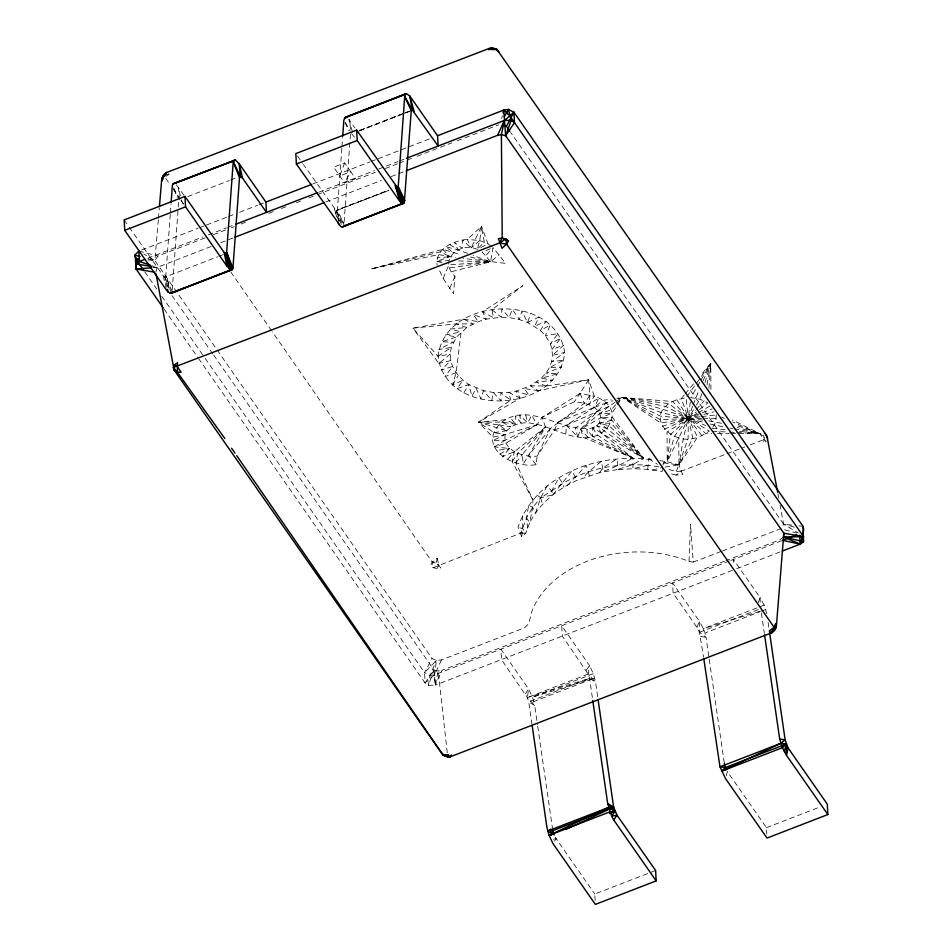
<?xml version="1.0" encoding="UTF-8"?>
<svg xmlns="http://www.w3.org/2000/svg" width="952" height="952" viewBox="0 0 952 952"><rect width="100%" height="100%" fill="white"/><g stroke="black" fill="none" stroke-linecap="round" stroke-linejoin="round"><path stroke-width="0.71" stroke-dasharray="4.76 3.57" d="M554.421 430.066L566.357 425.235L594.429 407.373L598.856 398.067L558.098 422.26L554.421 430.066L537.118 456.103C522.969 457.983 497.86 448.737 506.773 430.685C526.777 410.931 555.171 434.481 577.769 436.956C606.769 443.775 629.201 407.932 594.381 396.27L588.586 379.717L538.606 390.808L530.359 385.786L541.39 378.206L545.96 373.184L549.375 367.674L551.529 361.843L552.41 355.382L551.958 349.384L550.304 343.803L545.413 335.616L540.379 330.439L527.563 322.502L519.399 319.539L509.082 317.552L501.335 317.183L486.329 319.11L478.213 321.681L466.754 327.524L456.555 336.948L451.26 347.456L450.272 354.061L450.784 360.582L452.617 366.472L456.127 372.72L462.91 380.229L468.777 384.501L483.509 390.618L493.267 392.51L508.773 392.462L516.02 391.105L530.359 385.786L546.032 386.036L588.586 379.717L590.026 395.092L584.254 403.386L550.315 428.614L537.118 456.103L536.202 464.659C512.236 469.098 475.131 445.881 501.954 422.01C530.847 400.804 562.537 433.791 592.739 427.876L601.319 432.946L632.866 458.019L632.949 468.693L647.729 469.36L662.176 471.514L662.449 467.456L678.966 464.897L697.53 437.158L701.898 435.635L709.335 431.137L688.284 418.19L665.722 406.433L622.287 397.46L616.717 398.293M690.283 402.065L688.284 418.19L688.129 438.527L676.337 471.633L675.991 475.119L669.506 473.43M647.729 469.36L648.705 458.733L654.405 459.685M588.586 379.717L580.077 393.414L542.188 417.262L545.448 427.15L517.686 453.259L515.889 462.684L532.87 500.038L532.656 507.487L529.717 522.707L525.73 533.191L521.672 536.726L518.055 527.075C536.321 473.43 602.223 451.319 654.083 460.256M521.672 536.726L522.767 528.824L522.315 515.853L526.551 517.817L529.717 522.707C539.391 503.596 556.908 489.625 576.091 480.772C595.262 473.68 615.075 468.562 632.866 458.019L592.442 436.349L592.739 427.876L596.749 425.687L599.165 423.093L600.795 417.773C599.272 405.421 584.445 402.767 574.318 401.803L542.188 417.262L537.118 424.651L505.833 443.215L494.516 446.833L509.51 448.535L502.501 456.555L514.258 451.819L545.448 427.15L523.326 464.005L522.22 454.556L545.448 427.15M689.022 561.442L690.509 524.005L693.234 562.096L689.022 561.442A106.541 77.148 -3.1 0 0 531.859 611.446L528.646 623.834L524.588 627.808L441.454 659.926L436.337 660.474L432.041 658.522L176.989 292.359M565.845 433.957L566.357 425.235L608.971 406.409L615.028 402.339M170.277 214.355L165.826 275.663L171.3 293.204M170.384 212.891L171.015 204.133M172.217 290.289L178.143 208.536M178.25 207.072L178.678 201.229M343.446 226.29L343.958 224.22L337.413 209.928L341.863 148.012M341.97 146.548L342.613 137.695M350.431 134.303L343.958 224.22L336.318 210.713L303.367 164.422M708.954 388.226L710.775 363.271L701.279 374.624M492.077 246.913L488.031 243.914L477.25 249.329C459.078 241.344 438.17 260.301 454.925 276.354L453.497 293.799L443.144 278.46L438.384 268.083M158.329 219.769L154.89 260.622L176.144 291.133M158.448 218.305L159.305 208.095M463.755 319.17L473.108 323.894L456.365 323.882L412.859 328.166L438.872 363.426L450.272 354.061L438.087 356.298C444.846 296.346 555.635 291.264 564.667 352.502C559.455 413.656 445.643 418.975 438.087 356.298L412.859 328.166L463.755 319.17L478.213 321.681L473.406 314.719L486.329 319.11L482.509 311.744L522.91 285.636L491.922 309.781L493.505 317.73L482.509 311.744M441.454 659.926L434.671 674.778L425.116 682.977L424.556 672.564L436.337 660.474L434.671 674.778L435.243 685.178L428.388 685.309L425.116 682.977L198.932 359.023M662.961 465.183L663.484 462.922L667.233 461.839L670.458 434.374L696.364 411.895M537.118 424.651L504.953 440.3L492.755 440.681L505.048 434.54L493.981 432.625L478.547 422.236L501.954 422.01L515.246 424.223L515.425 415.893L520.97 422.867L519.721 415.179L527.694 422.902L531.716 415.227L537.118 424.651L505.048 434.54L492.827 437.158L478.547 422.236L510.796 400.078L500.823 392.962L501.038 400.863L493.267 392.51L491.767 400.542L483.509 390.618L480.974 398.817L476 388.107L472.002 396.282L468.777 384.501L456.984 388.702L462.91 380.229L452.521 384.953L456.127 372.72L461.125 331.927L450.463 328.999L466.754 327.524L456.365 323.882M467.575 253.351L458.138 249.852L454.437 242.415L462.351 248.412L462.66 240.035L471.228 247.877L481.51 226.35L484.259 242.046L477.25 249.329L479.772 240.535L481.51 226.35L467.301 239.392C453.807 240.535 434.564 248.96 437.182 265.477M590.026 395.092L588.86 404.588L594.381 396.27L580.077 393.414L574.318 401.803M597.666 696.721L595.524 682.001L588.193 674.052L589.49 665.531L561.74 625.773L562.299 636.079L588.193 674.052L589.562 678.359L592.751 700.446M436.48 562.299L437.123 558.348L432.196 562.025L430.649 565.797L433.219 567.701L436.92 568.511L440.74 567.999L436.48 562.299L432.196 562.025L272.32 331.784M764.385 437.158L763.516 443.263L766.408 441.181L763.956 439.657L759.898 433.624L732.338 419.975M706.979 384.929L710.775 363.271L695.424 384.691M451.843 271.57L490.506 261.848L493.088 247.663L505.595 263.347L462.981 258.373M532.87 500.038L512.188 461.601L514.258 451.819L507.356 459.602M726.293 775.868L727.34 771.572L766.455 827.657L766.812 834.166M692.639 406.171L688.284 418.19L683.369 438.337L678.966 464.897L682.584 474.536L675.991 475.119L681.799 470.954L725.614 454.259M501.633 118.56L502.358 115.727M155.759 272.427L157.092 267.441L211.07 246.497M660.105 460.637L667.233 461.839L674.409 436.23L688.284 418.19L695.246 410.586M701.683 393.688L700.029 399.209L696.364 405.147M704.992 382.621L710.775 363.271L710.942 390.903M527.598 528.265L526.551 517.817L532.656 507.487L540.665 497.837L552.874 494.742L551.672 490.994L547.126 485.913L540.665 497.837L535.643 512.676L532.656 507.487L528.669 505.107L526.551 517.817L520.875 533.084L433.219 567.701L432.196 562.025L438.932 565.262L436.92 568.511M697.031 627.451L699.28 621.097L672.576 582.945L673.135 593.251L697.031 627.451L699.458 632.318L703.54 657.023M758.304 602.675L760.112 597.582L733.409 559.443L730.648 560.514M491.922 309.781L501.335 317.183L501.954 308.948L509.082 317.552L512.343 309.388L519.399 319.539L521.91 310.959L527.563 322.502L530.823 313.517M693.115 404.838L699.054 390.106M213.617 355.084L433.969 669.922L428.388 685.309L430.054 675.384L436.337 660.474M344.636 162.899L339.793 175.977L350.788 171.729L355.584 178.69L344.576 182.832L333.628 167.159L344.636 162.899L350.788 171.729L344.576 182.832M566.357 425.235L577.769 436.956L580.66 429.197L598.023 410.8L606.103 403.029L612.838 400.709M443.144 278.46L448.844 264.906L490.506 261.848L499.241 254.708M449.677 288.325L454.925 276.354M703.147 380.717L710.775 363.271L700.434 381.109M724.567 561.144L442.014 670.327L435.243 685.178L733.968 569.736M684.179 395.056L681.334 398.471L688.284 418.19L692.889 438.134L678.966 464.897L667.233 461.839L688.284 418.19L693.425 409.895M729.256 561.049L434.671 674.778L430.054 675.384L424.556 672.564L432.041 658.522M536.999 495.064L540.665 497.837L551.672 490.994L558.872 477.821L562.775 483.33L563.846 487.186M166.017 288.266L165.029 277.103L165.826 275.663L171.598 290.408M699.696 382.383L690.831 397.674L700.029 399.209L707.895 402.91L697.518 411.002M463.85 392.843L468.777 384.501M452.521 384.953L458.269 375.516M592.739 427.876L597.082 434.909L632.866 458.019L583.243 437.337L580.66 429.197L600.795 417.773L611.981 413.216L616.741 405.945M617.527 404.731L622.287 397.46L672.636 401.506L676.812 399.721L686.047 397.781L688.284 418.19L697.53 437.158C674.254 447.511 642.255 417.083 672.636 401.506L688.284 418.19L701.898 435.635M512.188 461.601L517.686 453.259M205.061 237.881L157.949 256.017L154.89 260.622L147.941 259.872M425.116 682.977L433.969 669.922L438.194 670.993L442.014 670.327M712.917 427.234L715.797 421.795L716.249 414.882M525.361 693.794L528.658 689.046L500.919 649.288L501.466 659.581L527.36 697.566L528.729 701.862L531.93 723.948M586.182 670.291L589.49 665.531L593.31 673.647L595.524 682.001L589.562 678.359L527.36 697.566L534.703 705.503L537.475 724.65M554.54 841.092L556.194 838.712L554.849 836.201M599.355 472.977L602.961 467.801L616.979 458.912L617.777 465.445L616.825 469.741L603.485 471.871L601.331 461.411L588.681 471.621L582.743 478.202M686.904 396.591L694.567 385.881M515.889 462.684L522.22 454.556M550.315 428.614L528.503 455.58L536.202 464.659M685.131 393.926L693.675 383.704M552.874 494.742L571.985 470.954L575.198 476.833L576.091 480.772M615.694 404.767L610.994 409.991L599.796 413.62L580.66 429.197L587.765 437.135L632.866 458.019M616.634 403.719L622.287 397.46L668.899 403.755L688.284 418.19L705.86 433.6L711.703 433.612M696.233 409.503L704.194 400.816M449.915 267.869L490.506 261.848L485.722 255.695L492.172 248.674M567.44 485.306L586.23 465.445L589.395 475.631M479.772 240.535L471.228 247.877L467.301 239.392L479.772 240.535L488.031 243.914L481.51 226.35M558.098 422.26L594.429 407.373L602.794 400.364L611.148 399.114M608.971 406.409L599.796 413.62L611.981 413.216M783.532 536.94L779.974 539.736L725.959 560.609M598.023 410.8L575.365 428.198L577.769 436.956M339.281 221.269L336.318 210.713L337.413 209.928L388.559 190.162M551.672 490.994C581.981 467.944 622.394 460.363 659.522 467.015M438.087 356.298L451.26 347.456L438.872 349.491L453.319 342.054L441.538 341.804L456.555 336.948L445.441 335.009L461.125 331.927M616.23 401.53L622.287 397.46L663.187 409.431L688.284 418.19L705.551 425.484M165.91 176.394L169.004 174.347L166.6 172.49M697.138 413.239L667.031 432.053L667.233 461.839M494.516 446.833L504.953 440.3M538.606 390.808L524.243 388.499L528.991 395.27L516.02 391.105L520.232 398.138L478.547 422.236L506.773 430.685L498.812 424.866L478.547 422.236L505.441 419.701L515.246 424.223L510.308 417.428M499.669 454.187L509.51 448.535L496.516 450.474M698.399 412.525L711.025 405.445M527.563 322.502L539.07 317.064L534.619 326.215L546.032 321.312L540.379 330.439L550.399 325.025L545.413 335.616L558.146 333.617L550.304 343.803L560.871 338.103L551.958 349.384L563.643 345.255L552.41 355.382L564.667 352.502L551.529 361.843L564.012 359.999L549.375 367.674L561.847 366.925L545.96 373.184L558.11 373.672L541.39 378.206L552.636 380.276L536.285 382.264L546.032 386.036M664.21 429.328L688.284 418.19L712.179 408.86M490.363 248.793L482.176 252.197L485.722 255.695M360.058 130.519L401.339 114.323M402.708 113.788L409.598 111.086M220.757 242.736L233.216 237.905M325.953 201.907L381.324 180.428M391.01 176.667L404.85 171.289M781.699 540.7L733.409 559.443L733.73 565.321M187.77 196.588L229.242 180.559M230.634 180.023L237.536 177.358M359.808 130.305L404.053 113.217M405.433 112.681L409.574 111.075M358.725 131.102L404.35 113.466M405.73 112.931L411.252 110.801M206.465 225.053L227.195 217.044M228.587 216.509L234.109 214.367M239.642 212.236L257.611 205.287M258.992 204.751L264.525 202.621M313.018 183.879L369.816 161.923M371.209 161.4L375.362 159.793M378.134 158.722L429.281 138.956M147.691 258.278L202.883 236.953M208.405 234.823L226.374 227.873M227.754 227.338L234.668 224.672M319.11 192.042L374.541 170.622M378.694 169.016L398.043 161.542M399.423 161.007L406.337 158.329M341.34 224.363L336.318 210.713L388.856 190.412L337.413 209.928M129.258 227.242L163.268 275.901L165.029 277.103L217.556 256.802M218.936 256.278L223.089 254.672M736.729 568.677L780.878 551.613M766.848 613.731L764.123 605.127L703.302 628.629L699.28 621.097L699.458 632.318L706.027 637.233L709.002 657.761M588.193 674.052L527.36 697.566L528.658 689.046L532.489 697.15L534.703 705.503L528.729 701.862L589.562 678.359M699.458 632.318L760.291 608.816M593.31 673.647L532.489 697.15L594.691 678.002L533.87 701.505M700.565 636.495L706.027 637.233L704.896 633.009L760.196 611.636M761.576 611.101L765.729 609.506L761.469 610.803M595.143 900.497L594.798 893.999L655.619 870.497M766.455 827.657L820.374 806.832M141.598 250.019L198.183 228.242M199.563 227.718L203.704 226.124M213.367 234.68L225.838 229.872M231.384 227.742L234.156 226.671M241.082 224.006L248.008 221.34M268.797 213.331L275.723 210.666M281.268 208.536L288.194 205.87M296.512 202.669L300.665 201.062M308.972 197.861L315.909 195.196M317.29 194.66L375.481 172.252M385.191 168.528L397.662 163.72M399.043 163.185L405.968 160.519M407.361 159.984L411.514 158.389M417.059 156.247L451.7 142.919M457.234 140.777L498.812 124.771M726.983 453.735L744.785 446.964M750.271 444.87L763.956 439.657L763.706 435.861L732.623 421.914M693.234 562.096L720.95 551.529M722.33 551.006L780.533 528.8L783.591 524.195L780.081 505.31M594.429 407.373L606.103 403.029M442.216 262.871L436.908 261.253L449.939 256.719L455.734 257.457M456.127 372.72L444.929 376.587L452.617 366.472L441.133 370.03L450.784 360.582L438.872 363.426M618.241 398.852L622.287 397.46L661.39 412.692L703.385 422.212M662.08 426.282L698.232 415.738M760.053 611.243L703.302 628.629L704.896 633.009M442.74 249.364L449.939 256.719L438.777 254.577L371.47 268.88L442.74 249.364L460.435 254.529M652.418 470.062L662.449 467.456M371.47 268.88L440.49 251.863L449.939 256.719L437.48 257.849M703.909 414.334L713.845 411.871M647.812 465.266L632.949 468.693L616.825 469.741L632.818 464.588L643.6 458.495L612.362 417.238L600.795 417.773L611.946 420.308L643.6 458.495L601.319 432.946L596.749 425.687L607.138 428.59L643.6 458.495L610.958 423.188L599.165 423.093L607.138 428.59M611.946 420.308L599.165 423.093L609.328 425.972L643.6 458.495L596.749 425.687M553.528 839.176L556.194 838.712L594.798 893.999M700.065 416.797L660.7 422.997L622.287 397.46L660.355 416.107L702.766 420.094M493.981 432.625L506.773 430.685M681.799 470.954L676.337 471.633L666.614 468.705M701.529 416.631L714.785 415.06M152.879 267.738L157.092 267.441L151.654 265.608M166.505 174.478L169.004 174.347M436.908 261.253L448.582 260.622M701.624 418.261L660.129 419.57L622.287 397.46M730.696 433.612L765.015 433.41M717.546 433.612L729.232 433.612M703.1 418.273L716.428 418.344L719.236 419.332M520.875 533.084L525.73 533.191L522.767 528.824L518.055 527.075M458.697 260.919L490.506 261.848L472.977 255.35M712.227 431.28L728.113 432.053M729.565 432.125L735.337 432.41M736.788 432.482L759.898 433.624L736.063 425.247M791.921 525.111L783.591 524.195L510.688 132.399M798.871 525.861L803.036 526.313M712.203 428.281L726.65 429.899M739.656 431.363L759.898 433.624L737.134 427.519M663.484 462.922L678.966 464.897L678.752 437.563M708.562 420.843L721.485 423.319M498.812 424.866L510.558 426.793L501.954 422.01M152.891 266.738L157.092 267.441M722.913 426.734L710.251 424.045M730.017 428.055L732.861 428.59M734.289 428.852L759.898 433.624M470.455 256.969L490.506 261.848M138.837 251.078L157.949 256.017M784.626 529.859L796.907 533.037M148.179 258.813L154.89 260.622L143.776 254.017M794.325 527.099L783.591 524.195L798.407 533.013M721.711 417.226L724.436 418.404M520.232 398.138L508.773 392.462L510.796 400.078M648.705 458.733L657.451 464.278M449.784 244.497L458.138 249.852L445.881 246.818L453.271 252.792M351.514 133.506L355.893 138.885M176.346 184.795L184.212 195.624M592.442 436.349L586.86 429.281L587.765 437.135M171.931 295.525L212.76 353.87M350.764 129.317L349.003 119.535L354.894 127.961M297.5 156.009L302.534 163.22M183.403 204.037L181.749 201.681L180.737 197.35M124.153 219.936L128.401 226.017M144.799 271.903L156.699 288.956M161.804 296.262L204.323 357.155M205.168 358.368L424.556 672.564M164.065 309.102L198.087 357.809M165.731 178.298L169.956 184.379M173.347 189.258L180.106 199.004M180.951 200.218L183.498 203.871M230.86 272.094L271.463 330.57M676.812 399.721L688.284 418.19M345.267 122.463L350.134 131.055M173.68 187.818L179.476 199.789M764.123 605.127L760.112 597.582L760.196 603.199M345.076 122.606L348.646 130.4M336.318 210.713L342.863 224.993M580.077 393.414L584.254 403.386M173.966 189.174L177.108 197.219M167.016 286.659L165.029 277.103L169.73 289.182M338.805 221.114L334.414 208.893L337.365 219.424M165.029 277.103L168.302 287.92M540.665 497.837L542.497 504.405M349.003 119.535L353.418 135.339M437.123 558.348L438.932 565.262M525.659 414.858L527.694 422.902M180.404 195.898L178.369 187.235L179.238 197.005M163.268 275.901L164.708 282.792M777.915 493.683L778.724 498.051M768.133 622.537L768.978 628.391M761.398 612.993L764.373 633.52M709.216 659.236L724.317 763.337M537.69 726.114L552.814 830.644M447.262 752.794L438.194 670.993L435.243 685.178L433.969 669.922"/><path stroke-width="1.43" d="M163.22 307.877L136.005 268.904L136.326 259.753L134.756 255.172L138.837 251.078L139.409 261.479L136.076 263.942L151.487 266.512M437.575 135.743L409.836 96.033L406.314 93.629L405.219 94.426L404.707 96.509L412.347 110.004L438.134 146.049L437.575 135.743L503.798 110.051L508.416 109.432L513.925 112.253L803.036 526.313L803.524 541.688L800.204 544.151L782.258 551.077M171.122 202.681L172.383 185.164L173.204 183.7L235.394 160.067L239.19 163.732L265.905 202.086L266.465 212.379L242.581 178.167L240.309 176.287L233.216 161.65L234.025 160.198M169.944 293.323L232.133 269.69L225.85 253.601L224.101 252.399L184.974 196.433L124.153 219.936L124.712 230.336L166.136 289.67L168.159 292.109L171.3 293.204L232.133 269.69L232.942 268.238L239.499 177.726L240.309 176.287L239.19 163.732L242.581 178.167M342.708 136.231L343.874 120.011L345.493 117.132L406.314 93.629L344.386 117.929L405.219 94.426M411.252 110.801L404.279 202.788L342.351 227.1L340.757 226.54L296.381 164.006L295.822 153.605L356.643 130.091L397.151 187.211L404.79 200.717L398.233 186.425L404.707 96.509L411.252 110.801L412.347 110.004L409.836 96.033L414.251 111.836M159.424 206.632L161.757 178.905L162.994 176.203L166.6 172.49L491.339 47.6L496.896 49.397L498.777 51.848L496.182 49.682L491.339 47.6L488.685 49.647L492.493 48.873L496.896 49.397L766.895 435.861L777.641 492.232M162.756 178.988L162.994 176.203L165.91 174.383L166.6 172.49L164.006 174.609L161.757 178.905L162.268 180.832M802.964 534.012L803.714 529.645L803.036 526.313M163.113 178.916L164.006 174.609L166.505 174.478M769.621 632.794L785.138 739.835L788.161 748.058L786.423 755.233L827.847 814.555L767.026 838.069L725.602 778.736L719.986 766.824L703.754 658.486M724.793 770.108L725.424 767.514L724.317 763.337M784.353 751.794L786.245 744.012L780.807 743.322L719.986 766.824L725.424 767.514L786.245 744.012L786.423 755.233L782.413 747.689L779.688 739.085L764.587 634.984M503.084 112.883L503.798 110.051L509.51 115.537L803.595 536.714L783.532 536.94L783.841 533.203L505.631 135.708L503.798 110.051M236.679 455.615L443.18 755.186L447.559 757.126L448.309 754.972L443.18 755.186L441.3 752.734L174.121 370.078L156.033 273.89M447.559 757.126L449.844 756.959L771.596 632.83L772.274 630.938L776.332 627.011L783.841 533.203L803.595 536.714M406.242 170.753L497.587 135.303L501.406 134.637L505.631 135.708L511.224 120.321L508.416 109.432L504.31 116.834M174.609 364.747L177.06 366.27L181.118 372.315L177.334 372.161L173.371 367.46L174.609 364.747L177.512 362.664L177.334 372.161L224.839 438.527M497.587 135.303L504.37 120.452L511.224 120.321L514.485 122.653L505.631 135.708M771.596 632.83L775.666 623.536L776.332 627.011L775.095 629.653L771.596 632.83L769.192 630.974L774.119 627.308L776.332 627.011L771.596 632.83L774.19 630.712L774.119 627.308L506.559 244.057L505.905 238.964L502.216 238.155L498.384 238.678L502.002 248.317L506.559 244.057L508.487 240.868L505.905 238.964L499.407 243.01L173.371 367.46M509.832 131.174L506.44 126.295L513.925 112.253L514.485 122.653M172.122 291.74L171.3 293.204L230.765 269.821L225.85 253.601L226.659 252.161L233.216 161.65L239.499 177.726M406.337 158.329L504.37 120.452L501.406 134.637L502.216 238.155L499.407 243.01L506.559 244.057M532.144 725.424L546.841 826.99L549.066 835.356L552.886 843.46L595.357 904.4L656.178 880.897L613.719 819.958L617.015 815.209L613.647 807.129L598.082 699.672M592.751 700.446L607.673 803.488L615.016 811.437L611.684 816.138L613.719 819.958M161.757 178.905L166.6 172.49M448.309 754.972L449.844 756.959L447.583 755.721L443.18 755.186L449.844 756.959L451.403 754.936M786.245 744.012L782.413 747.689L721.58 771.203L725.424 767.514L726.376 769.537M503.358 121.475L513.925 112.253M342.351 227.1L343.446 226.29M721.58 771.203L780.807 743.322L785.138 739.835L779.688 739.085M551.625 835.154L549.066 835.356L608.506 807.498L615.016 811.437L609.482 813.579M566.071 829.382L613.647 807.129L607.673 803.488L611.684 816.138L617.015 815.209L655.619 870.497L656.178 880.897M772.274 630.938L775.095 629.653M234.608 237.369L324.572 202.443M783.079 540.165L796.872 534.81M175.941 183.046L235.394 160.067L173.204 183.7L174.561 183.569M124.712 230.336L185.545 206.834L184.974 196.433M296.381 164.006L357.202 140.503L356.643 130.091M265.905 202.086L311.625 184.414M140.123 256.623L134.756 255.172L136.326 259.753L139.409 261.479L144.93 259.349M236.048 224.136L317.73 192.578M395.473 187.484L398.233 186.425L397.151 187.211L401.589 203.038L403.172 203.597L397.151 187.211L404.279 202.788L344.838 225.767L403.172 203.597M608.506 807.498L547.686 831.001L553.1 834.285M550.434 829.18L552.814 830.644L613.647 807.129M549.066 835.356L609.887 811.854L615.016 811.437M139.611 258.956L135.446 258.504L136.005 268.904L151.475 267.833M496.896 49.397L491.779 49.611L491.339 47.6L492.493 48.873M136.005 268.904L154.355 272.177M782.865 540.367L800.204 544.151L802.714 535.476L803.524 541.688L783.532 536.94L800.204 544.151L799.704 535.048M502.692 125.069L506.44 126.295M139.409 261.479L150.285 265.156M449.844 756.959L443.894 754.912L441.3 752.734M345.493 117.132L347.075 117.679M502.216 238.155L508.487 240.868M445.072 754.531L447.583 755.721M174.121 370.078L177.334 372.161M185.545 206.834L226.969 266.167L230.765 269.821M399.661 201.193L401.589 203.038L395.247 185.378L399.661 201.193L357.202 140.503M549.601 829.977L553.267 833.952M788.161 748.058L827.288 804.154L827.847 814.555M135.446 258.504L143.954 270.689M231.622 448.273L235.001 453.164M765.015 433.41L767.657 438.479M232.942 268.238L226.659 252.161L232.133 269.69M552.814 830.644L554.183 834.94M338.103 222.054L338.841 224.696M228.992 268.607L225.85 253.601L226.969 266.167L224.101 252.399M167.588 289.384L168.159 292.109M725.424 767.514L725.472 770.323"/></g></svg>
